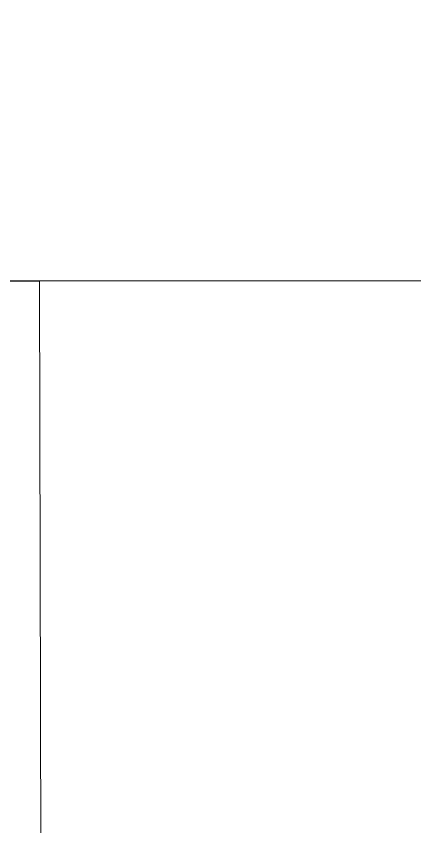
# Model space of a CAD drawing. Header units: centimetres. Extents: x -13.7 to 13.7, y -19.1 to 19.1.
# Drawn here: x 7.9178 to 8.0798, y 16.1833 to 16.5127 of the extents above; entities that cross this region are included whole.
import ezdxf

# ---------------------------------------------------------------- set-up
doc = ezdxf.new("R2010")
doc.units = ezdxf.units.CM
doc.header["$MEASUREMENT"] = 0
doc.layers.add('layer 1', color=7, linetype='Continuous')

msp = doc.modelspace()

# ---------------------------------------------------------------- linework, layer by layer
at = {"layer": 'layer 1', "color": 1, "lineweight": 9}
msp.add_open_spline([(10.64706, 16.40692), (10.64706, 16.40692), (8.92311, 16.40692), (8.92311, 16.40692), (8.92311, 16.40692), (8.92311, 16.40692), (8.92311, 16.40514), (8.92311, 16.40514), (8.92311, 16.40514), (8.92311, 16.40514), (7.58109, 16.40514), (7.58109, 16.40514), (7.58109, 16.40514), (7.58109, 16.40514), (7.58109, 16.70512), (7.58109, 16.70512), (7.58109, 16.70512), (7.58109, 16.70512), (7.9176, 16.70512), (7.9176, 16.70512), (7.9176, 16.70512), (7.9176, 16.70512), (7.9176, 18.86201), (7.9176, 18.86201), (7.9176, 18.86201), (7.9176, 18.86201), (4.54906, 18.86201), (4.54906, 18.86201), (4.54906, 18.86201), (4.54906, 18.86201), (4.54906, 18.56211), (4.54906, 18.56211), (4.54906, 18.56211), (4.54906, 18.56211), (4.85669, 18.56211), (4.85669, 18.56211), (4.85669, 18.56211), (4.85669, 18.56211), (4.85669, 18.56463), (4.85669, 18.56463), (4.85669, 18.56463), (4.85669, 18.56463), (5.58132, 18.56463), (5.58132, 18.56463), (5.58132, 18.56463), (5.58132, 18.56463), (5.58132, 18.2647), (5.58132, 18.2647), (5.58132, 18.2647), (5.58132, 18.2647), (4.85669, 18.2647), (4.85669, 18.2647), (4.85669, 18.2647), (4.85669, 18.2647), (4.85669, 9.59666), (4.85669, 9.59666), (4.85669, 9.59666), (4.85669, 9.59666), (5.58132, 9.59666), (5.58132, 9.59666), (5.58132, 9.59666), (5.58132, 9.59666), (5.58132, 9.29668), (5.58132, 9.29668), (5.58132, 9.29668), (5.58132, 9.29668), (4.85669, 9.29668), (4.85669, 9.29668), (4.85669, 9.29668), (4.85669, 9.29668), (4.85669, 9.29618), (4.85669, 9.29618), (4.85669, 9.29618), (4.85669, 9.29618), (4.54906, 9.29618), (4.54906, 9.29618), (4.54906, 9.29618), (4.54906, 9.29618), (4.54906, 8.9962), (4.54906, 8.9962), (4.54906, 8.9962), (4.54906, 8.9962), (7.9176, 8.9962), (7.9176, 8.9962), (7.9176, 8.9962), (7.9176, 8.9962), (7.9176, 11.16658), (7.9176, 11.16658), (7.9176, 11.16658), (7.9176, 11.16658), (7.58963, 11.16658), (7.58963, 11.16658), (7.58963, 11.16658), (7.58963, 11.16658), (7.58963, 11.46657), (7.58963, 11.46657), (7.58963, 11.46657), (7.58963, 11.46657), (8.41751, 11.46657), (8.41751, 11.46657), (8.41751, 11.46657), (8.41751, 11.46657), (8.41751, 11.46812), (8.41751, 11.46812), (8.41751, 11.46812), (8.41751, 11.46812), (10.64706, 11.46812), (10.64706, 11.46812), (10.64706, 11.46812), (10.64706, 11.46812), (10.64706, 16.40692), (10.64706, 16.40692)], degree=3, knots=[0, 0, 0, 0, 0.034483, 0.034483, 0.034483, 0.034483, 0.068966, 0.068966, 0.068966, 0.068966, 0.103448, 0.103448, 0.103448, 0.103448, 0.137931, 0.137931, 0.137931, 0.137931, 0.172414, 0.172414, 0.172414, 0.172414, 0.206897, 0.206897, 0.206897, 0.206897, 0.241379, 0.241379, 0.241379, 0.241379, 0.275862, 0.275862, 0.275862, 0.275862, 0.310345, 0.310345, 0.310345, 0.310345, 0.344828, 0.344828, 0.344828, 0.344828, 0.37931, 0.37931, 0.37931, 0.37931, 0.413793, 0.413793, 0.413793, 0.413793, 0.448276, 0.448276, 0.448276, 0.448276, 0.482759, 0.482759, 0.482759, 0.482759, 0.517241, 0.517241, 0.517241, 0.517241, 0.551724, 0.551724, 0.551724, 0.551724, 0.586207, 0.586207, 0.586207, 0.586207, 0.62069, 0.62069, 0.62069, 0.62069, 0.655172, 0.655172, 0.655172, 0.655172, 0.689655, 0.689655, 0.689655, 0.689655, 0.724138, 0.724138, 0.724138, 0.724138, 0.758621, 0.758621, 0.758621, 0.758621, 0.793103, 0.793103, 0.793103, 0.793103, 0.827586, 0.827586, 0.827586, 0.827586, 0.862069, 0.862069, 0.862069, 0.862069, 0.896552, 0.896552, 0.896552, 0.896552, 0.931034, 0.931034, 0.931034, 0.931034, 1, 1, 1, 1], dxfattribs=at)
at = {"layer": 'layer 1', "color": 2, "lineweight": 9}
msp.add_open_spline([(7.9299, 15.87514), (7.92885, 15.94527), (7.9281, 16.02663), (7.92788, 16.11605), (7.92788, 16.11605), (7.92788, 16.11605), (7.92721, 16.40505), (7.92721, 16.40505), (7.92721, 16.40505), (7.92721, 16.40505), (7.88759, 16.40505), (7.88759, 16.40505), (7.88759, 16.40505), (7.88759, 16.40505), (7.88767, 15.96341), (7.88767, 15.96341), (7.88767, 15.96341), (7.88767, 15.96341), (7.86424, 15.95129), (7.86424, 15.95129), (7.86424, 15.95129), (7.84089, 15.93925), (7.76782, 15.94575), (7.74504, 15.96178), (7.74504, 15.96178), (7.7282, 15.97357), (7.72552, 16.34013), (7.73952, 16.40505), (7.73952, 16.40505), (7.73952, 16.40505), (7.69467, 16.40505), (7.69467, 16.40505), (7.69467, 16.40505), (7.70085, 16.37952), (7.70159, 16.31067), (7.69833, 16.14502), (7.69833, 16.14502), (7.69556, 16.0049), (7.69427, 15.93689), (7.6941, 15.87514), (7.6941, 15.87514), (7.6941, 15.87514), (7.74089, 15.87514), (7.74089, 15.87514), (7.74089, 15.87514), (7.7457, 15.92785), (7.76578, 15.94079), (7.81079, 15.91971), (7.81079, 15.91971), (7.83325, 15.90923), (7.84235, 15.90929), (7.85374, 15.91996), (7.85374, 15.91996), (7.86163, 15.92746), (7.87482, 15.93063), (7.88286, 15.92712), (7.88286, 15.92712), (7.88776, 15.925), (7.89109, 15.9136), (7.89328, 15.87514), (7.89328, 15.87514), (7.89328, 15.87514), (7.9299, 15.87514), (7.9299, 15.87514)], degree=3, knots=[0, 0, 0, 0, 0.058824, 0.058824, 0.058824, 0.058824, 0.117647, 0.117647, 0.117647, 0.117647, 0.176471, 0.176471, 0.176471, 0.176471, 0.235294, 0.235294, 0.235294, 0.235294, 0.294118, 0.294118, 0.294118, 0.294118, 0.352941, 0.352941, 0.352941, 0.352941, 0.411765, 0.411765, 0.411765, 0.411765, 0.470588, 0.470588, 0.470588, 0.470588, 0.529412, 0.529412, 0.529412, 0.529412, 0.588235, 0.588235, 0.588235, 0.588235, 0.647059, 0.647059, 0.647059, 0.647059, 0.705882, 0.705882, 0.705882, 0.705882, 0.764706, 0.764706, 0.764706, 0.764706, 0.823529, 0.823529, 0.823529, 0.823529, 0.882353, 0.882353, 0.882353, 0.882353, 1, 1, 1, 1], dxfattribs=at)

doc.saveas('drawing.dxf')
